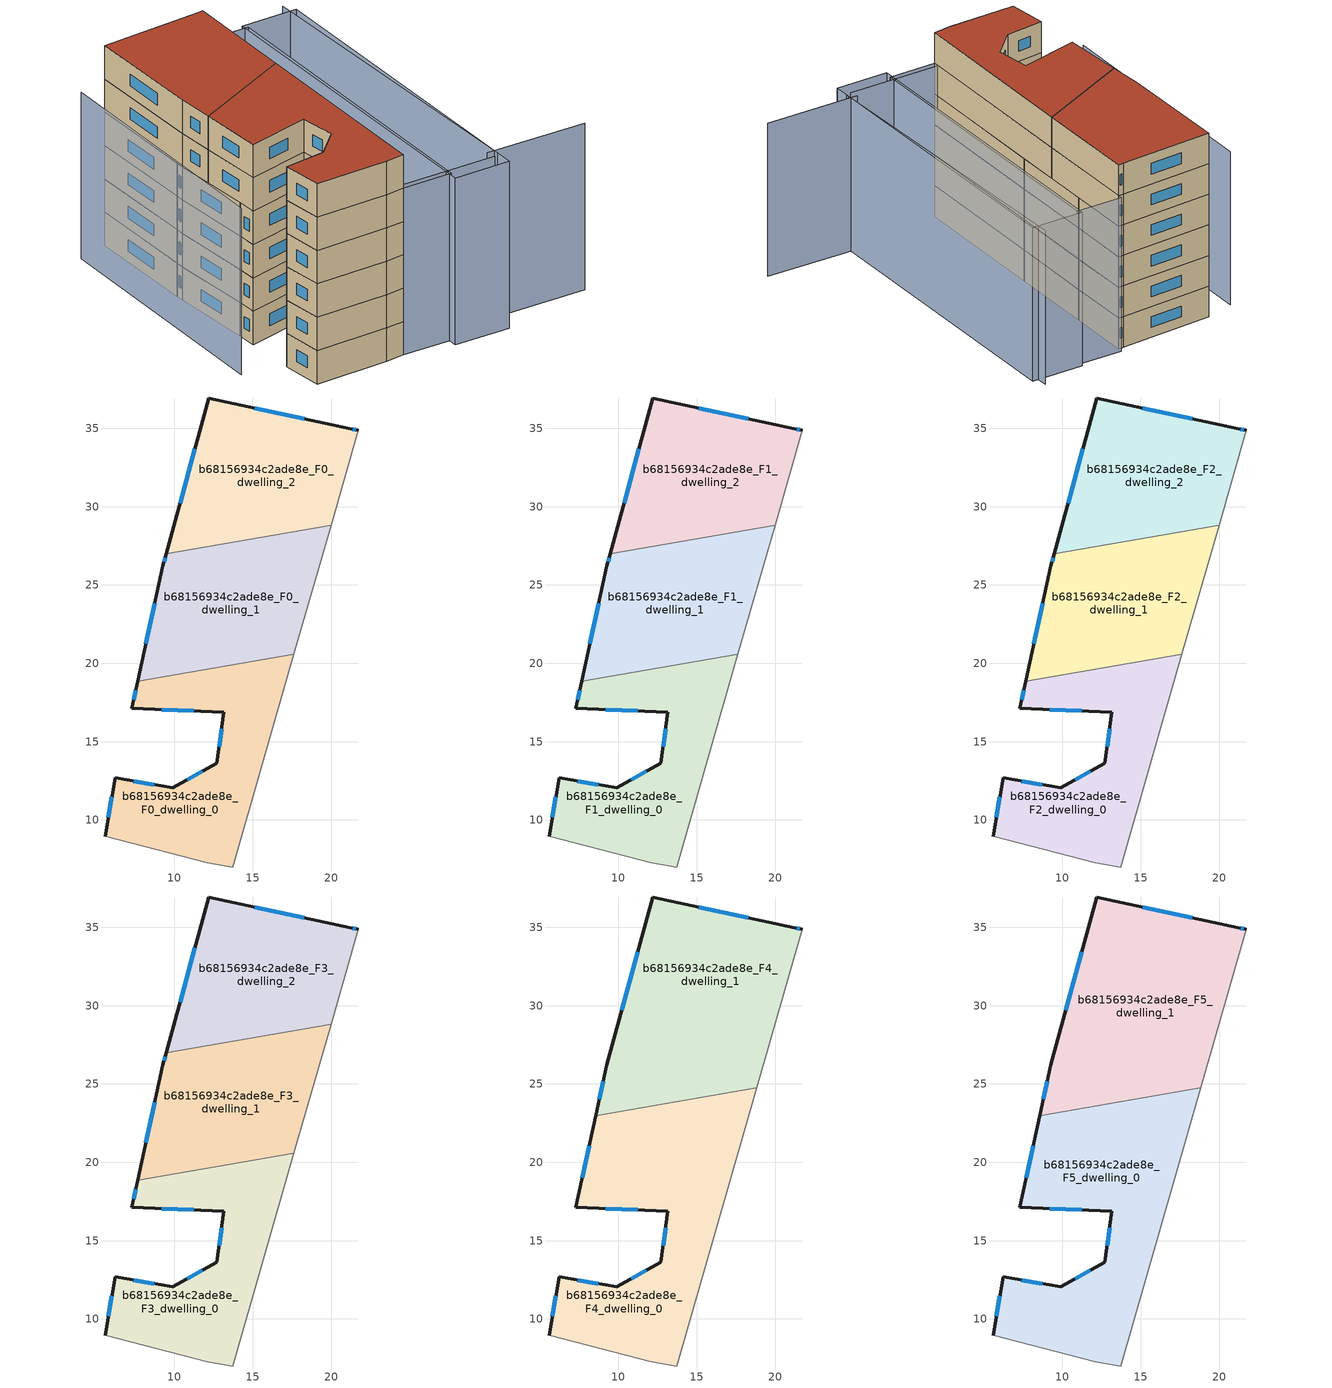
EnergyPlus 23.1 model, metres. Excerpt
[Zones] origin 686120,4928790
b68156934c2ade8e_F0_dwelling_0
 floor ground (EU_floor_Construction): 17.63,20.57 13.73,7 12.08,7.27 5.58,8.96 6.21,12.68 9.9,12.05 12.7,13.62 13.16,16.89 7.28,17.12 7.66,18.84 z0
 wall outside (EU_wall_Construction): 7.66,18.84 7.28,17.12 13.16,16.89 12.7,13.62 9.9,12.05 6.21,12.68 5.58,8.96 z0:3
 wall to b68156934c2ade8e_F0_dwelling_1 (EU_wall_Construction): 17.63,20.57 7.66,18.84 z0:3
 wall adiabatic (EU_wall_Construction): 5.58,8.96 12.08,7.27 13.73,7 17.63,20.57 z0:3
 window (EU_Window_Construction): 8.7,12.26 7.41,12.48 / 11.79,13.11 10.81,12.56 / 13.01,15.83 12.85,14.68 / 9.19,17.05 11.25,16.97 / 7.53,18.28 7.4,17.68 / 6.01,11.47 5.79,10.17 z0.98:2.02
b68156934c2ade8e_F0_dwelling_1
 floor ground (EU_floor_Construction): 20,28.82 17.63,20.57 7.66,18.84 9.27,26.23 9.48,26.99 z0
 wall outside (EU_wall_Construction): 9.48,26.99 9.27,26.23 7.66,18.84 z0:3
 wall adiabatic (EU_wall_Construction): 17.63,20.57 20,28.82 z0:3
 wall to b68156934c2ade8e_F0_dwelling_2 (EU_wall_Construction): 20,28.82 9.48,26.99 z0:3
 window (EU_Window_Construction): 8.75,23.83 8.18,21.25 / 9.41,26.74 9.34,26.48 z0.98:2.02
b68156934c2ade8e_F0_dwelling_2
 floor ground (EU_floor_Construction): 21.21,34.96 21.74,34.86 20,28.82 9.48,26.99 12.19,36.93 z0
 wall outside (EU_wall_Construction): 21.74,34.86 21.21,34.96 12.19,36.93 9.48,26.99 z0:3
 wall adiabatic (EU_wall_Construction): 20,28.82 21.74,34.86 z0:3
 window (EU_Window_Construction): 11.31,33.7 10.36,30.22 / 18.28,35.6 15.12,36.29 / 21.57,34.9 21.38,34.93 z0.98:2.02
b68156934c2ade8e_F1_dwelling_0
 floor to b68156934c2ade8e_F0_dwelling_0 (EU_floor_Construction): 17.63,20.57 13.73,7 12.08,7.27 5.58,8.96 6.21,12.68 9.9,12.05 12.7,13.62 13.16,16.89 7.28,17.12 7.66,18.84 z3
 wall outside (EU_wall_Construction): 7.66,18.84 7.28,17.12 13.16,16.89 12.7,13.62 9.9,12.05 6.21,12.68 5.58,8.96 z3:6
 wall to b68156934c2ade8e_F1_dwelling_1 (EU_wall_Construction): 17.63,20.57 7.66,18.84 z3:6
 wall adiabatic (EU_wall_Construction): 5.58,8.96 12.08,7.27 13.73,7 17.63,20.57 z3:6
 window (EU_Window_Construction): 8.7,12.26 7.41,12.48 / 11.79,13.11 10.81,12.56 / 13.01,15.83 12.85,14.68 / 9.19,17.05 11.25,16.97 / 7.53,18.28 7.4,17.68 / 6.01,11.47 5.79,10.17 z3.98:5.02
b68156934c2ade8e_F1_dwelling_1
 floor to b68156934c2ade8e_F0_dwelling_1 (EU_floor_Construction): 20,28.82 17.63,20.57 7.66,18.84 9.27,26.23 9.48,26.99 z3
 wall outside (EU_wall_Construction): 9.48,26.99 9.27,26.23 7.66,18.84 z3:6
 wall adiabatic (EU_wall_Construction): 17.63,20.57 20,28.82 z3:6
 wall to b68156934c2ade8e_F1_dwelling_2 (EU_wall_Construction): 20,28.82 9.48,26.99 z3:6
 window (EU_Window_Construction): 8.75,23.83 8.18,21.25 / 9.41,26.74 9.34,26.48 z3.98:5.02
b68156934c2ade8e_F1_dwelling_2
 floor to b68156934c2ade8e_F0_dwelling_2 (EU_floor_Construction): 21.21,34.96 21.74,34.86 20,28.82 9.48,26.99 12.19,36.93 z3
 wall outside (EU_wall_Construction): 21.74,34.86 21.21,34.96 12.19,36.93 9.48,26.99 z3:6
 wall adiabatic (EU_wall_Construction): 20,28.82 21.74,34.86 z3:6
 window (EU_Window_Construction): 11.31,33.7 10.36,30.22 / 18.28,35.6 15.12,36.29 / 21.57,34.9 21.38,34.93 z3.98:5.02
b68156934c2ade8e_F2_dwelling_0
 floor to b68156934c2ade8e_F1_dwelling_0 (EU_floor_Construction): 17.63,20.57 13.73,7 12.08,7.27 5.58,8.96 6.21,12.68 9.9,12.05 12.7,13.62 13.16,16.89 7.28,17.12 7.66,18.84 z6
 wall outside (EU_wall_Construction): 7.66,18.84 7.28,17.12 13.16,16.89 12.7,13.62 9.9,12.05 6.21,12.68 5.58,8.96 z6:9
 wall to b68156934c2ade8e_F2_dwelling_1 (EU_wall_Construction): 17.63,20.57 7.66,18.84 z6:9
 wall adiabatic (EU_wall_Construction): 5.58,8.96 12.08,7.27 13.73,7 17.63,20.57 z6:9
 window (EU_Window_Construction): 8.7,12.26 7.41,12.48 / 11.79,13.11 10.81,12.56 / 13.01,15.83 12.85,14.68 / 9.19,17.05 11.25,16.97 / 7.53,18.28 7.4,17.68 / 6.01,11.47 5.79,10.17 z6.98:8.02
b68156934c2ade8e_F2_dwelling_1
 floor to b68156934c2ade8e_F1_dwelling_1 (EU_floor_Construction): 20,28.82 17.63,20.57 7.66,18.84 9.27,26.23 9.48,26.99 z6
 wall outside (EU_wall_Construction): 9.48,26.99 9.27,26.23 7.66,18.84 z6:9
 wall adiabatic (EU_wall_Construction): 17.63,20.57 20,28.82 z6:9
 wall to b68156934c2ade8e_F2_dwelling_2 (EU_wall_Construction): 20,28.82 9.48,26.99 z6:9
 window (EU_Window_Construction): 8.75,23.83 8.18,21.25 / 9.41,26.74 9.34,26.48 z6.98:8.02
b68156934c2ade8e_F2_dwelling_2
 floor to b68156934c2ade8e_F1_dwelling_2 (EU_floor_Construction): 21.21,34.96 21.74,34.86 20,28.82 9.48,26.99 12.19,36.93 z6
 wall outside (EU_wall_Construction): 21.74,34.86 21.21,34.96 12.19,36.93 9.48,26.99 z6:9
 wall adiabatic (EU_wall_Construction): 20,28.82 21.74,34.86 z6:9
 window (EU_Window_Construction): 11.31,33.7 10.36,30.22 / 18.28,35.6 15.12,36.29 / 21.57,34.9 21.38,34.93 z6.98:8.02
b68156934c2ade8e_F3_dwelling_0
 floor to b68156934c2ade8e_F2_dwelling_0 (EU_floor_Construction): 17.63,20.57 13.73,7 12.08,7.27 5.58,8.96 6.21,12.68 9.9,12.05 12.7,13.62 13.16,16.89 7.28,17.12 7.66,18.84 z9
 wall outside (EU_wall_Construction): 7.66,18.84 7.28,17.12 13.16,16.89 12.7,13.62 9.9,12.05 6.21,12.68 5.58,8.96 z9:12
 wall to b68156934c2ade8e_F3_dwelling_1 (EU_wall_Construction): 17.63,20.57 7.66,18.84 z9:12
 wall adiabatic (EU_wall_Construction): 5.58,8.96 12.08,7.27 13.73,7 17.63,20.57 z9:12
 window (EU_Window_Construction): 8.7,12.26 7.41,12.48 / 11.79,13.11 10.81,12.56 / 13.01,15.83 12.85,14.68 / 9.19,17.05 11.25,16.97 / 7.53,18.28 7.4,17.68 / 6.01,11.47 5.79,10.17 z9.98:11.02
b68156934c2ade8e_F3_dwelling_1
 floor to b68156934c2ade8e_F2_dwelling_1 (EU_floor_Construction): 20,28.82 17.63,20.57 7.66,18.84 9.27,26.23 9.48,26.99 z9
 wall outside (EU_wall_Construction): 9.48,26.99 9.27,26.23 7.66,18.84 z9:12
 wall adiabatic (EU_wall_Construction): 17.63,20.57 20,28.82 z9:12
 wall to b68156934c2ade8e_F3_dwelling_2 (EU_wall_Construction): 20,28.82 9.48,26.99 z9:12
 window (EU_Window_Construction): 8.75,23.83 8.18,21.25 / 9.41,26.74 9.34,26.48 z9.98:11.02
b68156934c2ade8e_F3_dwelling_2
 floor to b68156934c2ade8e_F2_dwelling_2 (EU_floor_Construction): 21.21,34.96 21.74,34.86 20,28.82 9.48,26.99 12.19,36.93 z9
 wall outside (EU_wall_Construction): 21.74,34.86 21.21,34.96 12.19,36.93 9.48,26.99 z9:12
 wall adiabatic (EU_wall_Construction): 20,28.82 21.74,34.86 z9:12
 window (EU_Window_Construction): 11.31,33.7 10.36,30.22 / 18.28,35.6 15.12,36.29 / 21.57,34.9 21.38,34.93 z9.98:11.02
b68156934c2ade8e_F4_dwelling_0
 floor to b68156934c2ade8e_F3_dwelling_0 (EU_floor_Construction): 17.63,20.57 13.73,7 12.08,7.27 5.58,8.96 6.21,12.68 9.9,12.05 12.7,13.62 13.16,16.89 7.28,17.12 7.66,18.84 z12
 floor to b68156934c2ade8e_F3_dwelling_1 (EU_floor_Construction): 18.83,24.75 17.63,20.57 7.66,18.84 8.56,22.97 z12
 wall outside (EU_wall_Construction): 8.56,22.97 7.28,17.12 13.16,16.89 12.7,13.62 9.9,12.05 6.21,12.68 5.58,8.96 z12:15
 wall to b68156934c2ade8e_F4_dwelling_1 (EU_wall_Construction): 18.83,24.75 8.56,22.97 z12:15
 wall adiabatic (EU_wall_Construction): 5.58,8.96 12.08,7.27 13.73,7 18.83,24.75 z12:15
 window (EU_Window_Construction): 8.7,12.26 7.41,12.48 / 11.79,13.11 10.81,12.56 / 13.01,15.83 12.85,14.68 / 9.19,17.05 11.25,16.97 / 8.14,21.07 7.7,19.02 / 6.01,11.47 5.79,10.17 z12.98:14.02
b68156934c2ade8e_F4_dwelling_1
 floor to b68156934c2ade8e_F3_dwelling_1 (EU_floor_Construction): 20,28.82 18.83,24.75 8.56,22.97 9.27,26.23 9.48,26.99 z12
 floor to b68156934c2ade8e_F3_dwelling_2 (EU_floor_Construction): 21.21,34.96 21.74,34.86 20,28.81 9.48,26.99 12.19,36.93 z12
 wall outside (EU_wall_Construction): 21.74,34.86 21.21,34.96 12.19,36.93 9.27,26.23 8.56,22.97 z12:15
 wall adiabatic (EU_wall_Construction): 18.83,24.75 21.74,34.86 z12:15
 window (EU_Window_Construction): 21.57,34.9 21.38,34.93 / 9.04,25.17 8.79,24.03 / 11.24,33.45 10.22,29.71 / 18.28,35.6 15.12,36.29 z12.98:14.02
b68156934c2ade8e_F5_dwelling_0
 floor to b68156934c2ade8e_F4_dwelling_0 (EU_floor_Construction): 18.83,24.75 13.73,7 12.08,7.27 5.58,8.96 6.21,12.68 9.9,12.05 12.7,13.62 13.16,16.89 7.28,17.12 8.56,22.97 z15
 wall outside (EU_wall_Construction): 8.56,22.97 7.28,17.12 13.16,16.89 12.7,13.62 9.9,12.05 6.21,12.68 5.58,8.96 z15:18
 wall to b68156934c2ade8e_F5_dwelling_1 (EU_wall_Construction): 18.83,24.75 8.56,22.97 z15:18
 wall adiabatic (EU_wall_Construction): 5.58,8.96 12.08,7.27 13.73,7 18.83,24.75 z15:18
 window (EU_Window_Construction): 8.7,12.26 7.41,12.48 / 11.79,13.11 10.81,12.56 / 13.01,15.83 12.85,14.68 / 9.19,17.05 11.25,16.97 / 8.14,21.07 7.7,19.02 / 6.01,11.47 5.79,10.17 z15.98:17.02
 roof outside (EU_roof_Construction): 13.73,7 18.83,24.75 8.56,22.97 7.28,17.12 13.16,16.89 12.7,13.62 9.9,12.05 6.21,12.68 5.58,8.96 12.08,7.27 z18
b68156934c2ade8e_F5_dwelling_1
 floor to b68156934c2ade8e_F4_dwelling_1 (EU_floor_Construction): 21.21,34.96 21.74,34.86 18.83,24.75 8.56,22.97 9.27,26.23 12.19,36.93 z15
 wall outside (EU_wall_Construction): 21.74,34.86 21.21,34.96 12.19,36.93 9.27,26.23 8.56,22.97 z15:18
 wall adiabatic (EU_wall_Construction): 18.83,24.75 21.74,34.86 z15:18
 window (EU_Window_Construction): 21.57,34.9 21.38,34.93 / 9.04,25.17 8.79,24.03 / 11.24,33.45 10.22,29.71 / 18.28,35.6 15.12,36.29 z15.98:17.02
 roof outside (EU_roof_Construction): 18.83,24.75 21.74,34.86 21.21,34.96 12.19,36.93 9.27,26.23 8.56,22.97 z18
shading: 5.6,9.01 12.08,7.27 / 22.6,5.83 31.44,3.22 / 12.24,7.94 22.55,5.02 / 23.06,5.04 30.73,34.23 / 9.29,36.89 2.82,14.55 / 17.71,4.97 26.07,34.48 / 26.07,34.48 30.99,33.09 / 30.99,33.09 22.64,3.58 / 22.64,3.58 17.71,4.97 / 13.73,7 21.86,35.28 / 21.86,35.28 26.25,34.02 / 26.25,34.02 18.12,5.74 / 18.12,5.74 13.73,7 z0:15
[Building]
EU S2 Campaign: North Axis=0; Terrain=City; Solar Distribution=FullExterior
[Site:Location]
Bologna: Latitude=44.5; Longitude=11.25; Time Zone=1; Elevation=37
[SizingPeriod:WeatherFileDays]
AnnualSizingPeriod: Begin Month=1; Begin Day of Month=1; End Month=12; End Day of Month=31; Day of Week for Start Day=Monday; Use Weather File Daylight Saving Period=No; Use Weather File Rain and Snow Indicators=No
[MATERIAL]
EU_InternalMass_Material: Roughness=MediumRough; Thickness=0.1; Conductivity=1; Density=1800; Specific Heat=900; Thermal Absorptance=0.9; Solar Absorptance=0.7; Visible Absorptance=0.7
[MATERIAL:NOMASS] Roughness=MediumRough; Thermal Absorptance=0.9; Solar Absorptance=0.7; Visible Absorptance=0.7
Name | Thermal Resistance
EU_wall_NoMass | 0.905828
EU_roof_NoMass | 0.37593
EU_floor_NoMass | 0.67114
[WINDOWMATERIAL:SIMPLEGLAZINGSYSTEM]
EU_Window_SimpleGlazing: UFactor=4.52486; Solar Heat Gain Coefficient=0.85; Visible Transmittance=0.85
[CONSTRUCTION]
EU_wall_Construction: EU_wall_NoMass
EU_roof_Construction: EU_roof_NoMass
EU_floor_Construction: EU_floor_NoMass
EU_InternalMass_Construction: EU_InternalMass_Material
EU_Window_Construction: EU_Window_SimpleGlazing
[ZONE] Type=1; Multiplier=1; Ceiling Height=autocalculate; Floor Area=autocalculate; Part of Total Floor Area=Yes
Name | Volume
b68156934c2ade8e_F0_dwelling_0; b68156934c2ade8e_F1_dwelling_0; b68156934c2ade8e_F2_dwelling_0; b68156934c2ade8e_F3_dwelling_0 | 241.195
b68156934c2ade8e_F4_dwelling_0; b68156934c2ade8e_F5_dwelling_0 | 361.788
b68156934c2ade8e_F0_dwelling_1; b68156934c2ade8e_F1_dwelling_1; b68156934c2ade8e_F2_dwelling_1; b68156934c2ade8e_F3_dwelling_1 | 241.186
b68156934c2ade8e_F4_dwelling_1; b68156934c2ade8e_F5_dwelling_1 | 361.775
b68156934c2ade8e_F0_dwelling_2; b68156934c2ade8e_F1_dwelling_2; b68156934c2ade8e_F2_dwelling_2; b68156934c2ade8e_F3_dwelling_2 | 241.181
[INTERNALMASS] Construction=EU_InternalMass_Construction
Name | Zone or ZoneList | Surface Area
b68156934c2ade8e_F0_dwelling_0_EU_InternalMass | b68156934c2ade8e_F0_dwelling_0 | 80.3979
b68156934c2ade8e_F0_dwelling_1_EU_InternalMass | b68156934c2ade8e_F0_dwelling_1 | 80.3957
b68156934c2ade8e_F0_dwelling_2_EU_InternalMass | b68156934c2ade8e_F0_dwelling_2 | 80.3939
b68156934c2ade8e_F1_dwelling_0_EU_InternalMass | b68156934c2ade8e_F1_dwelling_0 | 80.3979
b68156934c2ade8e_F1_dwelling_1_EU_InternalMass | b68156934c2ade8e_F1_dwelling_1 | 80.3957
b68156934c2ade8e_F1_dwelling_2_EU_InternalMass | b68156934c2ade8e_F1_dwelling_2 | 80.3939
b68156934c2ade8e_F2_dwelling_0_EU_InternalMass | b68156934c2ade8e_F2_dwelling_0 | 80.3979
b68156934c2ade8e_F2_dwelling_1_EU_InternalMass | b68156934c2ade8e_F2_dwelling_1 | 80.3957
b68156934c2ade8e_F2_dwelling_2_EU_InternalMass | b68156934c2ade8e_F2_dwelling_2 | 80.3939
b68156934c2ade8e_F3_dwelling_0_EU_InternalMass | b68156934c2ade8e_F3_dwelling_0 | 80.3979
b68156934c2ade8e_F3_dwelling_1_EU_InternalMass | b68156934c2ade8e_F3_dwelling_1 | 80.3957
b68156934c2ade8e_F3_dwelling_2_EU_InternalMass | b68156934c2ade8e_F3_dwelling_2 | 80.3939
b68156934c2ade8e_F4_dwelling_0_EU_InternalMass | b68156934c2ade8e_F4_dwelling_0 | 120.596
b68156934c2ade8e_F4_dwelling_1_EU_InternalMass | b68156934c2ade8e_F4_dwelling_1 | 120.591
b68156934c2ade8e_F5_dwelling_0_EU_InternalMass | b68156934c2ade8e_F5_dwelling_0 | 120.596
b68156934c2ade8e_F5_dwelling_1_EU_InternalMass | b68156934c2ade8e_F5_dwelling_1 | 120.591
[OTHEREQUIPMENT] Fuel Type=Electricity; Design Level Calculation Method=Watts/Area; Power per Zone Floor Area=1; Fraction Latent=0; Fraction Radiant=0; Fraction Lost=0; Carbon Dioxide Generation Rate=0; EndUse Subcategory=EU_Step8_InternalGains
Name | Zone or ZoneList or Space or SpaceList | Schedule
EU_Step8_InternalGain_b68156934c2ade8e_F0_dwelling_0_f000 | b68156934c2ade8e_F0_dwelling_0 | EU_Step8_GainSchedule_b68156934c2ade8e_F0_dwelling_0_f000
EU_Step8_InternalGain_b68156934c2ade8e_F0_dwelling_1_f000 | b68156934c2ade8e_F0_dwelling_1 | EU_Step8_GainSchedule_b68156934c2ade8e_F0_dwelling_1_f000
EU_Step8_InternalGain_b68156934c2ade8e_F0_dwelling_2_f000 | b68156934c2ade8e_F0_dwelling_2 | EU_Step8_GainSchedule_b68156934c2ade8e_F0_dwelling_2_f000
EU_Step8_InternalGain_b68156934c2ade8e_F1_dwelling_0_f000 | b68156934c2ade8e_F1_dwelling_0 | EU_Step8_GainSchedule_b68156934c2ade8e_F1_dwelling_0_f000
EU_Step8_InternalGain_b68156934c2ade8e_F1_dwelling_1_f000 | b68156934c2ade8e_F1_dwelling_1 | EU_Step8_GainSchedule_b68156934c2ade8e_F1_dwelling_1_f000
EU_Step8_InternalGain_b68156934c2ade8e_F1_dwelling_2_f000 | b68156934c2ade8e_F1_dwelling_2 | EU_Step8_GainSchedule_b68156934c2ade8e_F1_dwelling_2_f000
EU_Step8_InternalGain_b68156934c2ade8e_F2_dwelling_0_f000 | b68156934c2ade8e_F2_dwelling_0 | EU_Step8_GainSchedule_b68156934c2ade8e_F2_dwelling_0_f000
EU_Step8_InternalGain_b68156934c2ade8e_F2_dwelling_1_f000 | b68156934c2ade8e_F2_dwelling_1 | EU_Step8_GainSchedule_b68156934c2ade8e_F2_dwelling_1_f000
EU_Step8_InternalGain_b68156934c2ade8e_F2_dwelling_2_f000 | b68156934c2ade8e_F2_dwelling_2 | EU_Step8_GainSchedule_b68156934c2ade8e_F2_dwelling_2_f000
EU_Step8_InternalGain_b68156934c2ade8e_F3_dwelling_0_f000 | b68156934c2ade8e_F3_dwelling_0 | EU_Step8_GainSchedule_b68156934c2ade8e_F3_dwelling_0_f000
EU_Step8_InternalGain_b68156934c2ade8e_F3_dwelling_1_f000 | b68156934c2ade8e_F3_dwelling_1 | EU_Step8_GainSchedule_b68156934c2ade8e_F3_dwelling_1_f000
EU_Step8_InternalGain_b68156934c2ade8e_F3_dwelling_2_f000 | b68156934c2ade8e_F3_dwelling_2 | EU_Step8_GainSchedule_b68156934c2ade8e_F3_dwelling_2_f000
EU_Step8_InternalGain_b68156934c2ade8e_F4_dwelling_0_f000 | b68156934c2ade8e_F4_dwelling_0 | EU_Step8_GainSchedule_b68156934c2ade8e_F4_dwelling_0_f000
EU_Step8_InternalGain_b68156934c2ade8e_F4_dwelling_1_f000 | b68156934c2ade8e_F4_dwelling_1 | EU_Step8_GainSchedule_b68156934c2ade8e_F4_dwelling_1_f000
EU_Step8_InternalGain_b68156934c2ade8e_F5_dwelling_0_f000 | b68156934c2ade8e_F5_dwelling_0 | EU_Step8_GainSchedule_b68156934c2ade8e_F5_dwelling_0_f000
EU_Step8_InternalGain_b68156934c2ade8e_F5_dwelling_1_f000 | b68156934c2ade8e_F5_dwelling_1 | EU_Step8_GainSchedule_b68156934c2ade8e_F5_dwelling_1_f000
[ZONEVENTILATION:DESIGNFLOWRATE] Schedule=EU_AlwaysOn; Design Flow Rate Calculation Method=AirChanges/Hour; Air Changes per Hour=0.73129; Ventilation Type=Natural; Fan Pressure Rise=0; Fan Total Efficiency=1; Constant Term Coefficient=1; Temperature Term Coefficient=0; Velocity Term Coefficient=0; Velocity Squared Term Coefficient=0; Minimum Indoor Temperature=-100; Maximum Indoor Temperature=100; Delta Temperature=-100; Minimum Outdoor Temperature=-100; Maximum Outdoor Temperature=100; Maximum Wind Speed=40
Name | Zone or ZoneList or Space or SpaceList
EU_ConstantAir_b68156934c2ade8e_F0_dwelling_0 | b68156934c2ade8e_F0_dwelling_0
EU_ConstantAir_b68156934c2ade8e_F0_dwelling_1 | b68156934c2ade8e_F0_dwelling_1
EU_ConstantAir_b68156934c2ade8e_F0_dwelling_2 | b68156934c2ade8e_F0_dwelling_2
EU_ConstantAir_b68156934c2ade8e_F1_dwelling_0 | b68156934c2ade8e_F1_dwelling_0
EU_ConstantAir_b68156934c2ade8e_F1_dwelling_1 | b68156934c2ade8e_F1_dwelling_1
EU_ConstantAir_b68156934c2ade8e_F1_dwelling_2 | b68156934c2ade8e_F1_dwelling_2
EU_ConstantAir_b68156934c2ade8e_F2_dwelling_0 | b68156934c2ade8e_F2_dwelling_0
EU_ConstantAir_b68156934c2ade8e_F2_dwelling_1 | b68156934c2ade8e_F2_dwelling_1
EU_ConstantAir_b68156934c2ade8e_F2_dwelling_2 | b68156934c2ade8e_F2_dwelling_2
EU_ConstantAir_b68156934c2ade8e_F3_dwelling_0 | b68156934c2ade8e_F3_dwelling_0
EU_ConstantAir_b68156934c2ade8e_F3_dwelling_1 | b68156934c2ade8e_F3_dwelling_1
EU_ConstantAir_b68156934c2ade8e_F3_dwelling_2 | b68156934c2ade8e_F3_dwelling_2
EU_ConstantAir_b68156934c2ade8e_F4_dwelling_0 | b68156934c2ade8e_F4_dwelling_0
EU_ConstantAir_b68156934c2ade8e_F4_dwelling_1 | b68156934c2ade8e_F4_dwelling_1
EU_ConstantAir_b68156934c2ade8e_F5_dwelling_0 | b68156934c2ade8e_F5_dwelling_0
EU_ConstantAir_b68156934c2ade8e_F5_dwelling_1 | b68156934c2ade8e_F5_dwelling_1
[HVACTEMPLATE:THERMOSTAT] Constant Heating Setpoint=20; Constant Cooling Setpoint=50
EU_HeatOnly_b68156934c2ade8e_F0_dwelling_0; EU_HeatOnly_b68156934c2ade8e_F0_dwelling_1; EU_HeatOnly_b68156934c2ade8e_F0_dwelling_2; EU_HeatOnly_b68156934c2ade8e_F1_dwelling_0; EU_HeatOnly_b68156934c2ade8e_F1_dwelling_1; EU_HeatOnly_b68156934c2ade8e_F1_dwelling_2; EU_HeatOnly_b68156934c2ade8e_F2_dwelling_0; EU_HeatOnly_b68156934c2ade8e_F2_dwelling_1; EU_HeatOnly_b68156934c2ade8e_F2_dwelling_2; EU_HeatOnly_b68156934c2ade8e_F3_dwelling_0; EU_HeatOnly_b68156934c2ade8e_F3_dwelling_1; EU_HeatOnly_b68156934c2ade8e_F3_dwelling_2; EU_HeatOnly_b68156934c2ade8e_F4_dwelling_0; EU_HeatOnly_b68156934c2ade8e_F4_dwelling_1; EU_HeatOnly_b68156934c2ade8e_F5_dwelling_0; EU_HeatOnly_b68156934c2ade8e_F5_dwelling_1
[HVACTEMPLATE:ZONE:IDEALLOADSAIRSYSTEM] System Availability Schedule=EU_AlwaysOn; Maximum Heating Supply Air Temperature=50; Minimum Cooling Supply Air Temperature=13; Maximum Heating Supply Air Humidity Ratio=0.0156; Minimum Cooling Supply Air Humidity Ratio=0.0077; Heating Limit=NoLimit; Cooling Limit=NoLimit; Heating Availability Schedule=EU_AlwaysOn; Cooling Availability Schedule=EU_CoolingOff; Dehumidification Control Type=ConstantSensibleHeatRatio; Cooling Sensible Heat Ratio=0.7; Dehumidification Setpoint=60; Humidification Control Type=None; Humidification Setpoint=30; Outdoor Air Method=None; Outdoor Air Flow Rate per Person=0.00944; Outdoor Air Flow Rate per Zone Floor Area=0; Outdoor Air Flow Rate per Zone=0; Demand Controlled Ventilation Type=None; Outdoor Air Economizer Type=NoEconomizer; Heat Recovery Type=None; Sensible Heat Recovery Effectiveness=0.7; Latent Heat Recovery Effectiveness=0.65
Name | Template Thermostat
b68156934c2ade8e_F0_dwelling_0 | EU_HeatOnly_b68156934c2ade8e_F0_dwelling_0
b68156934c2ade8e_F0_dwelling_1 | EU_HeatOnly_b68156934c2ade8e_F0_dwelling_1
b68156934c2ade8e_F0_dwelling_2 | EU_HeatOnly_b68156934c2ade8e_F0_dwelling_2
b68156934c2ade8e_F1_dwelling_0 | EU_HeatOnly_b68156934c2ade8e_F1_dwelling_0
b68156934c2ade8e_F1_dwelling_1 | EU_HeatOnly_b68156934c2ade8e_F1_dwelling_1
b68156934c2ade8e_F1_dwelling_2 | EU_HeatOnly_b68156934c2ade8e_F1_dwelling_2
b68156934c2ade8e_F2_dwelling_0 | EU_HeatOnly_b68156934c2ade8e_F2_dwelling_0
b68156934c2ade8e_F2_dwelling_1 | EU_HeatOnly_b68156934c2ade8e_F2_dwelling_1
b68156934c2ade8e_F2_dwelling_2 | EU_HeatOnly_b68156934c2ade8e_F2_dwelling_2
b68156934c2ade8e_F3_dwelling_0 | EU_HeatOnly_b68156934c2ade8e_F3_dwelling_0
b68156934c2ade8e_F3_dwelling_1 | EU_HeatOnly_b68156934c2ade8e_F3_dwelling_1
b68156934c2ade8e_F3_dwelling_2 | EU_HeatOnly_b68156934c2ade8e_F3_dwelling_2
b68156934c2ade8e_F4_dwelling_0 | EU_HeatOnly_b68156934c2ade8e_F4_dwelling_0
b68156934c2ade8e_F4_dwelling_1 | EU_HeatOnly_b68156934c2ade8e_F4_dwelling_1
b68156934c2ade8e_F5_dwelling_0 | EU_HeatOnly_b68156934c2ade8e_F5_dwelling_0
b68156934c2ade8e_F5_dwelling_1 | EU_HeatOnly_b68156934c2ade8e_F5_dwelling_1
[SIZING:ZONE] Zone Cooling Design Supply Air Temperature Input Method=SupplyAirTemperature; Zone Cooling Design Supply Air Temperature=13; Zone Heating Design Supply Air Temperature Input Method=SupplyAirTemperature; Zone Heating Design Supply Air Temperature=50; Zone Cooling Design Supply Air Humidity Ratio=0.008; Zone Heating Design Supply Air Humidity Ratio=0.008; Cooling Design Air Flow Method=DesignDay; Cooling Design Air Flow Rate=0; Cooling Minimum Air Flow per Zone Floor Area=0.000762; Cooling Minimum Air Flow=0; Cooling Minimum Air Flow Fraction=0.2; Heating Design Air Flow Method=DesignDay; Heating Design Air Flow Rate=0; Heating Maximum Air Flow per Zone Floor Area=0.002032; Heating Maximum Air Flow=0.141576; Heating Maximum Air Flow Fraction=0.3; Account for Dedicated Outdoor Air System=No; Dedicated Outdoor Air System Control Strategy=NeutralSupplyAir; Dedicated Outdoor Air Low Setpoint Temperature for Design=autosize; Dedicated Outdoor Air High Setpoint Temperature for Design=autosize; Zone Load Sizing Method=Sensible Load Only No Latent Load; Zone Latent Cooling Design Supply Air Humidity Ratio Input Method=HumidityRatioDifference; Zone Cooling Design Supply Air Humidity Ratio Difference=0.005; Zone Latent Heating Design Supply Air Humidity Ratio Input Method=HumidityRatioDifference; Zone Humidification Design Supply Air Humidity Ratio Difference=0.005
b68156934c2ade8e_F0_dwelling_0; b68156934c2ade8e_F0_dwelling_1; b68156934c2ade8e_F0_dwelling_2; b68156934c2ade8e_F1_dwelling_0; b68156934c2ade8e_F1_dwelling_1; b68156934c2ade8e_F1_dwelling_2; b68156934c2ade8e_F2_dwelling_0; b68156934c2ade8e_F2_dwelling_1; b68156934c2ade8e_F2_dwelling_2; b68156934c2ade8e_F3_dwelling_0; b68156934c2ade8e_F3_dwelling_1; b68156934c2ade8e_F3_dwelling_2; b68156934c2ade8e_F4_dwelling_0; b68156934c2ade8e_F4_dwelling_1; b68156934c2ade8e_F5_dwelling_0; b68156934c2ade8e_F5_dwelling_1
[SCHEDULE:CONSTANT]
Name | Hourly Value
EU_AlwaysOn | 1
EU_CoolingOff | 0
[SCHEDULE:FILE] Column Number=1; Rows to Skip at Top=0; Number of Hours of Data=8760; Column Separator=Comma; Interpolate to Timestep=No; Minutes per Item=60; Adjust Schedule for Daylight Savings=Yes
Name | File
EU_Step8_GainSchedule_b68156934c2ade8e_F0_dwelling_0_f000 | ../../schedules/b68156934c2ade8e/b68156934c2ade8e_F0_dwelling_0_f000_gain.csv
EU_Step8_GainSchedule_b68156934c2ade8e_F0_dwelling_1_f000 | ../../schedules/b68156934c2ade8e/b68156934c2ade8e_F0_dwelling_1_f000_gain.csv
EU_Step8_GainSchedule_b68156934c2ade8e_F0_dwelling_2_f000 | ../../schedules/b68156934c2ade8e/b68156934c2ade8e_F0_dwelling_2_f000_gain.csv
EU_Step8_GainSchedule_b68156934c2ade8e_F1_dwelling_0_f000 | ../../schedules/b68156934c2ade8e/b68156934c2ade8e_F1_dwelling_0_f000_gain.csv
EU_Step8_GainSchedule_b68156934c2ade8e_F1_dwelling_1_f000 | ../../schedules/b68156934c2ade8e/b68156934c2ade8e_F1_dwelling_1_f000_gain.csv
EU_Step8_GainSchedule_b68156934c2ade8e_F1_dwelling_2_f000 | ../../schedules/b68156934c2ade8e/b68156934c2ade8e_F1_dwelling_2_f000_gain.csv
EU_Step8_GainSchedule_b68156934c2ade8e_F2_dwelling_0_f000 | ../../schedules/b68156934c2ade8e/b68156934c2ade8e_F2_dwelling_0_f000_gain.csv
EU_Step8_GainSchedule_b68156934c2ade8e_F2_dwelling_1_f000 | ../../schedules/b68156934c2ade8e/b68156934c2ade8e_F2_dwelling_1_f000_gain.csv
EU_Step8_GainSchedule_b68156934c2ade8e_F2_dwelling_2_f000 | ../../schedules/b68156934c2ade8e/b68156934c2ade8e_F2_dwelling_2_f000_gain.csv
EU_Step8_GainSchedule_b68156934c2ade8e_F3_dwelling_0_f000 | ../../schedules/b68156934c2ade8e/b68156934c2ade8e_F3_dwelling_0_f000_gain.csv
EU_Step8_GainSchedule_b68156934c2ade8e_F3_dwelling_1_f000 | ../../schedules/b68156934c2ade8e/b68156934c2ade8e_F3_dwelling_1_f000_gain.csv
EU_Step8_GainSchedule_b68156934c2ade8e_F3_dwelling_2_f000 | ../../schedules/b68156934c2ade8e/b68156934c2ade8e_F3_dwelling_2_f000_gain.csv
EU_Step8_GainSchedule_b68156934c2ade8e_F4_dwelling_0_f000 | ../../schedules/b68156934c2ade8e/b68156934c2ade8e_F4_dwelling_0_f000_gain.csv
EU_Step8_GainSchedule_b68156934c2ade8e_F4_dwelling_1_f000 | ../../schedules/b68156934c2ade8e/b68156934c2ade8e_F4_dwelling_1_f000_gain.csv
EU_Step8_GainSchedule_b68156934c2ade8e_F5_dwelling_0_f000 | ../../schedules/b68156934c2ade8e/b68156934c2ade8e_F5_dwelling_0_f000_gain.csv
EU_Step8_GainSchedule_b68156934c2ade8e_F5_dwelling_1_f000 | ../../schedules/b68156934c2ade8e/b68156934c2ade8e_F5_dwelling_1_f000_gain.csv
